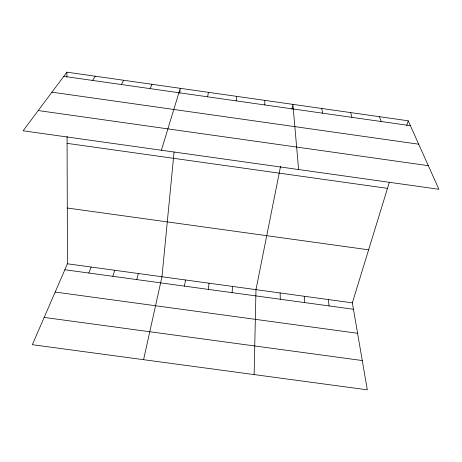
<?xml version="1.0" encoding="UTF-8"?>
<svg xmlns="http://www.w3.org/2000/svg" width="462" height="462" viewBox="0 0 462 462"><rect width="100%" height="100%" fill="white"/><g stroke="black" fill="none" stroke-linecap="round" stroke-linejoin="round"><path stroke-width="0.69" d="M264.772 104.949L264.801 100.364M254.129 374.578L255.988 289.645L280.561 166.285M232.091 292.642L232.53 286.428M174.07 152.01L161.966 276.755L143.578 359.684M179.764 93.33L180.249 88.323L161.388 150.242M236.198 100.883L236.66 96.356M208.293 289.385L209.038 283.206M184.471 286.122L185.516 279.984M291.915 109.292L292.896 104.366L298.614 169.542M207.577 96.806L208.477 92.342M136.723 279.585L138.381 273.521M67.077 136.25L67.446 263.79L32.34 344.698L367.313 389.83L352.344 302.858L389.345 182.288M406.774 125.491L408.212 120.796L66.886 72.17L23.1 130.792L438.9 189.27L408.212 120.796M112.803 276.305L114.767 270.282M88.848 273.025L91.124 267.042M150.19 88.64L151.975 84.292M121.431 84.546L123.66 80.261M92.625 80.446L95.293 76.218M55.18 292.065L357.576 333.275M44.173 317.429L362.272 360.539M67.446 263.79L352.344 302.858M64.865 269.744L353.447 309.263M67.285 208.027L368.618 249.815M38.213 110.557L428.32 165.667M67.094 143.353L387.479 188.357M63.773 76.34L410.4 125.676M51.94 92.181L418.705 144.202M379.452 116.695L381.196 121.518M350.646 112.595L351.946 117.354M321.795 108.483L322.649 113.184M328.303 299.561L329.094 305.925M304.233 296.257L304.712 302.587M280.128 292.954L280.301 299.243M66.886 72.17L66.903 77.119"/></g></svg>
